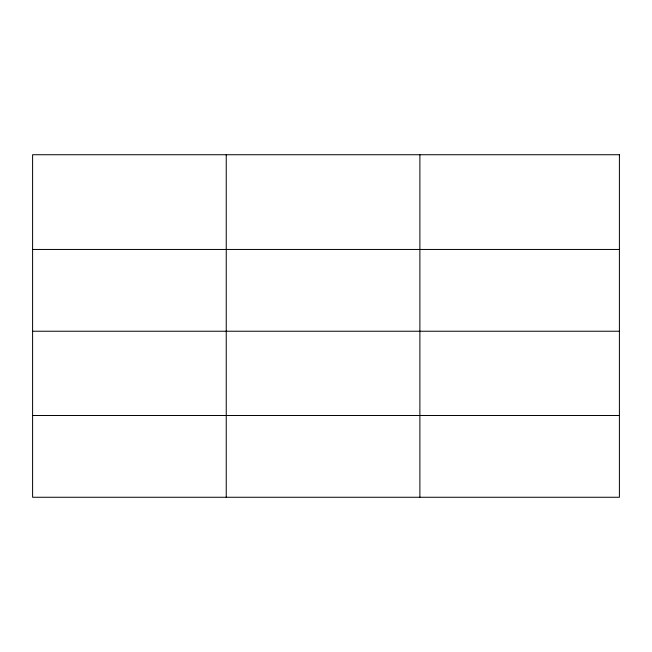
<?xml version="1.0" encoding="UTF-8"?>
<svg xmlns="http://www.w3.org/2000/svg" width="652" height="652" viewBox="0 0 652 652"><rect width="100%" height="100%" fill="white"/><g stroke="black" fill="none" stroke-linecap="round" stroke-linejoin="round"><path stroke-width="0.98" d="M32.6 249.455L619.4 249.455M32.6 331.232L619.4 331.232M32.6 415.487L619.4 415.487M419.888 154.736L419.888 497.264M226.244 154.736L226.244 497.264M619.4 154.736L32.6 154.736L32.6 497.264L619.4 497.264L619.4 154.736"/></g></svg>
